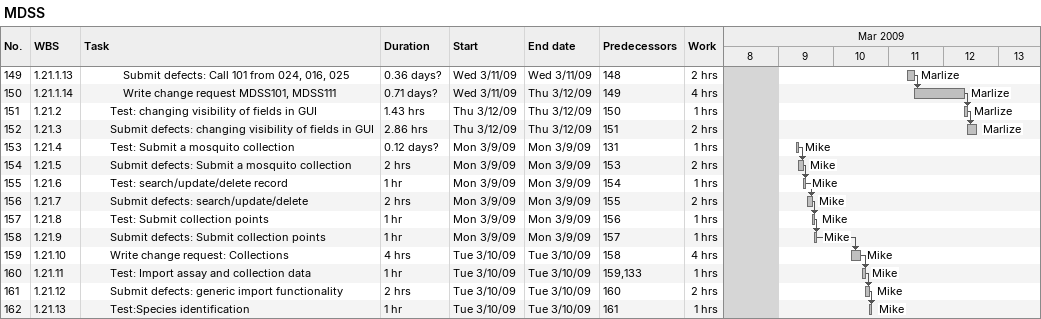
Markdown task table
MDSS

| ID | WBS | Task | Duration | Start | Finish | Predecessors | Resources | Work (h) |
|---|---|---|---|---|---|---|---|---|
| 149 | 1.21.1.13 | Submit defects: Call 101 from 024, 016, 025 | 0.36d? | 2009-03-11 | 2009-03-11 | 148 | Marlize | 2 |
| 150 | 1.21.1.14 | Write change request MDSS101, MDSS111 | 0.71d? | 2009-03-11 | 2009-03-12 | 149 | Marlize | 4 |
| 151 | 1.21.2 | Test: changing visibility of fields in GUI | 1.43h | 2009-03-12 | 2009-03-12 | 150 | Marlize | 1 |
| 152 | 1.21.3 | Submit defects: changing visibility of fields in GUI | 2.86h | 2009-03-12 | 2009-03-12 | 151 | Marlize | 2 |
| 153 | 1.21.4 | Test: Submit a mosquito collection | 0.12d? | 2009-03-09 | 2009-03-09 | 131 | Mike | 1 |
| 154 | 1.21.5 | Submit defects: Submit a mosquito collection | 2h | 2009-03-09 | 2009-03-09 | 153 | Mike | 2 |
| 155 | 1.21.6 | Test: search/update/delete record | 1h | 2009-03-09 | 2009-03-09 | 154 | Mike | 1 |
| 156 | 1.21.7 | Submit defects: search/update/delete | 2h | 2009-03-09 | 2009-03-09 | 155 | Mike | 2 |
| 157 | 1.21.8 | Test: Submit collection points | 1h | 2009-03-09 | 2009-03-09 | 156 | Mike | 1 |
| 158 | 1.21.9 | Submit defects: Submit collection points | 1h | 2009-03-09 | 2009-03-09 | 157 | Mike | 1 |
| 159 | 1.21.10 | Write change request: Collections | 4h | 2009-03-10 | 2009-03-10 | 158 | Mike | 4 |
| 160 | 1.21.11 | Test: Import assay and collection data | 1h | 2009-03-10 | 2009-03-10 | 159, 133 | Mike | 1 |
| 161 | 1.21.12 | Submit defects: generic import functionality | 2h | 2009-03-10 | 2009-03-10 | 160 | Mike | 2 |
| 162 | 1.21.13 | Test:Species identification | 1h | 2009-03-10 | 2009-03-10 | 161 | Mike | 1 |
